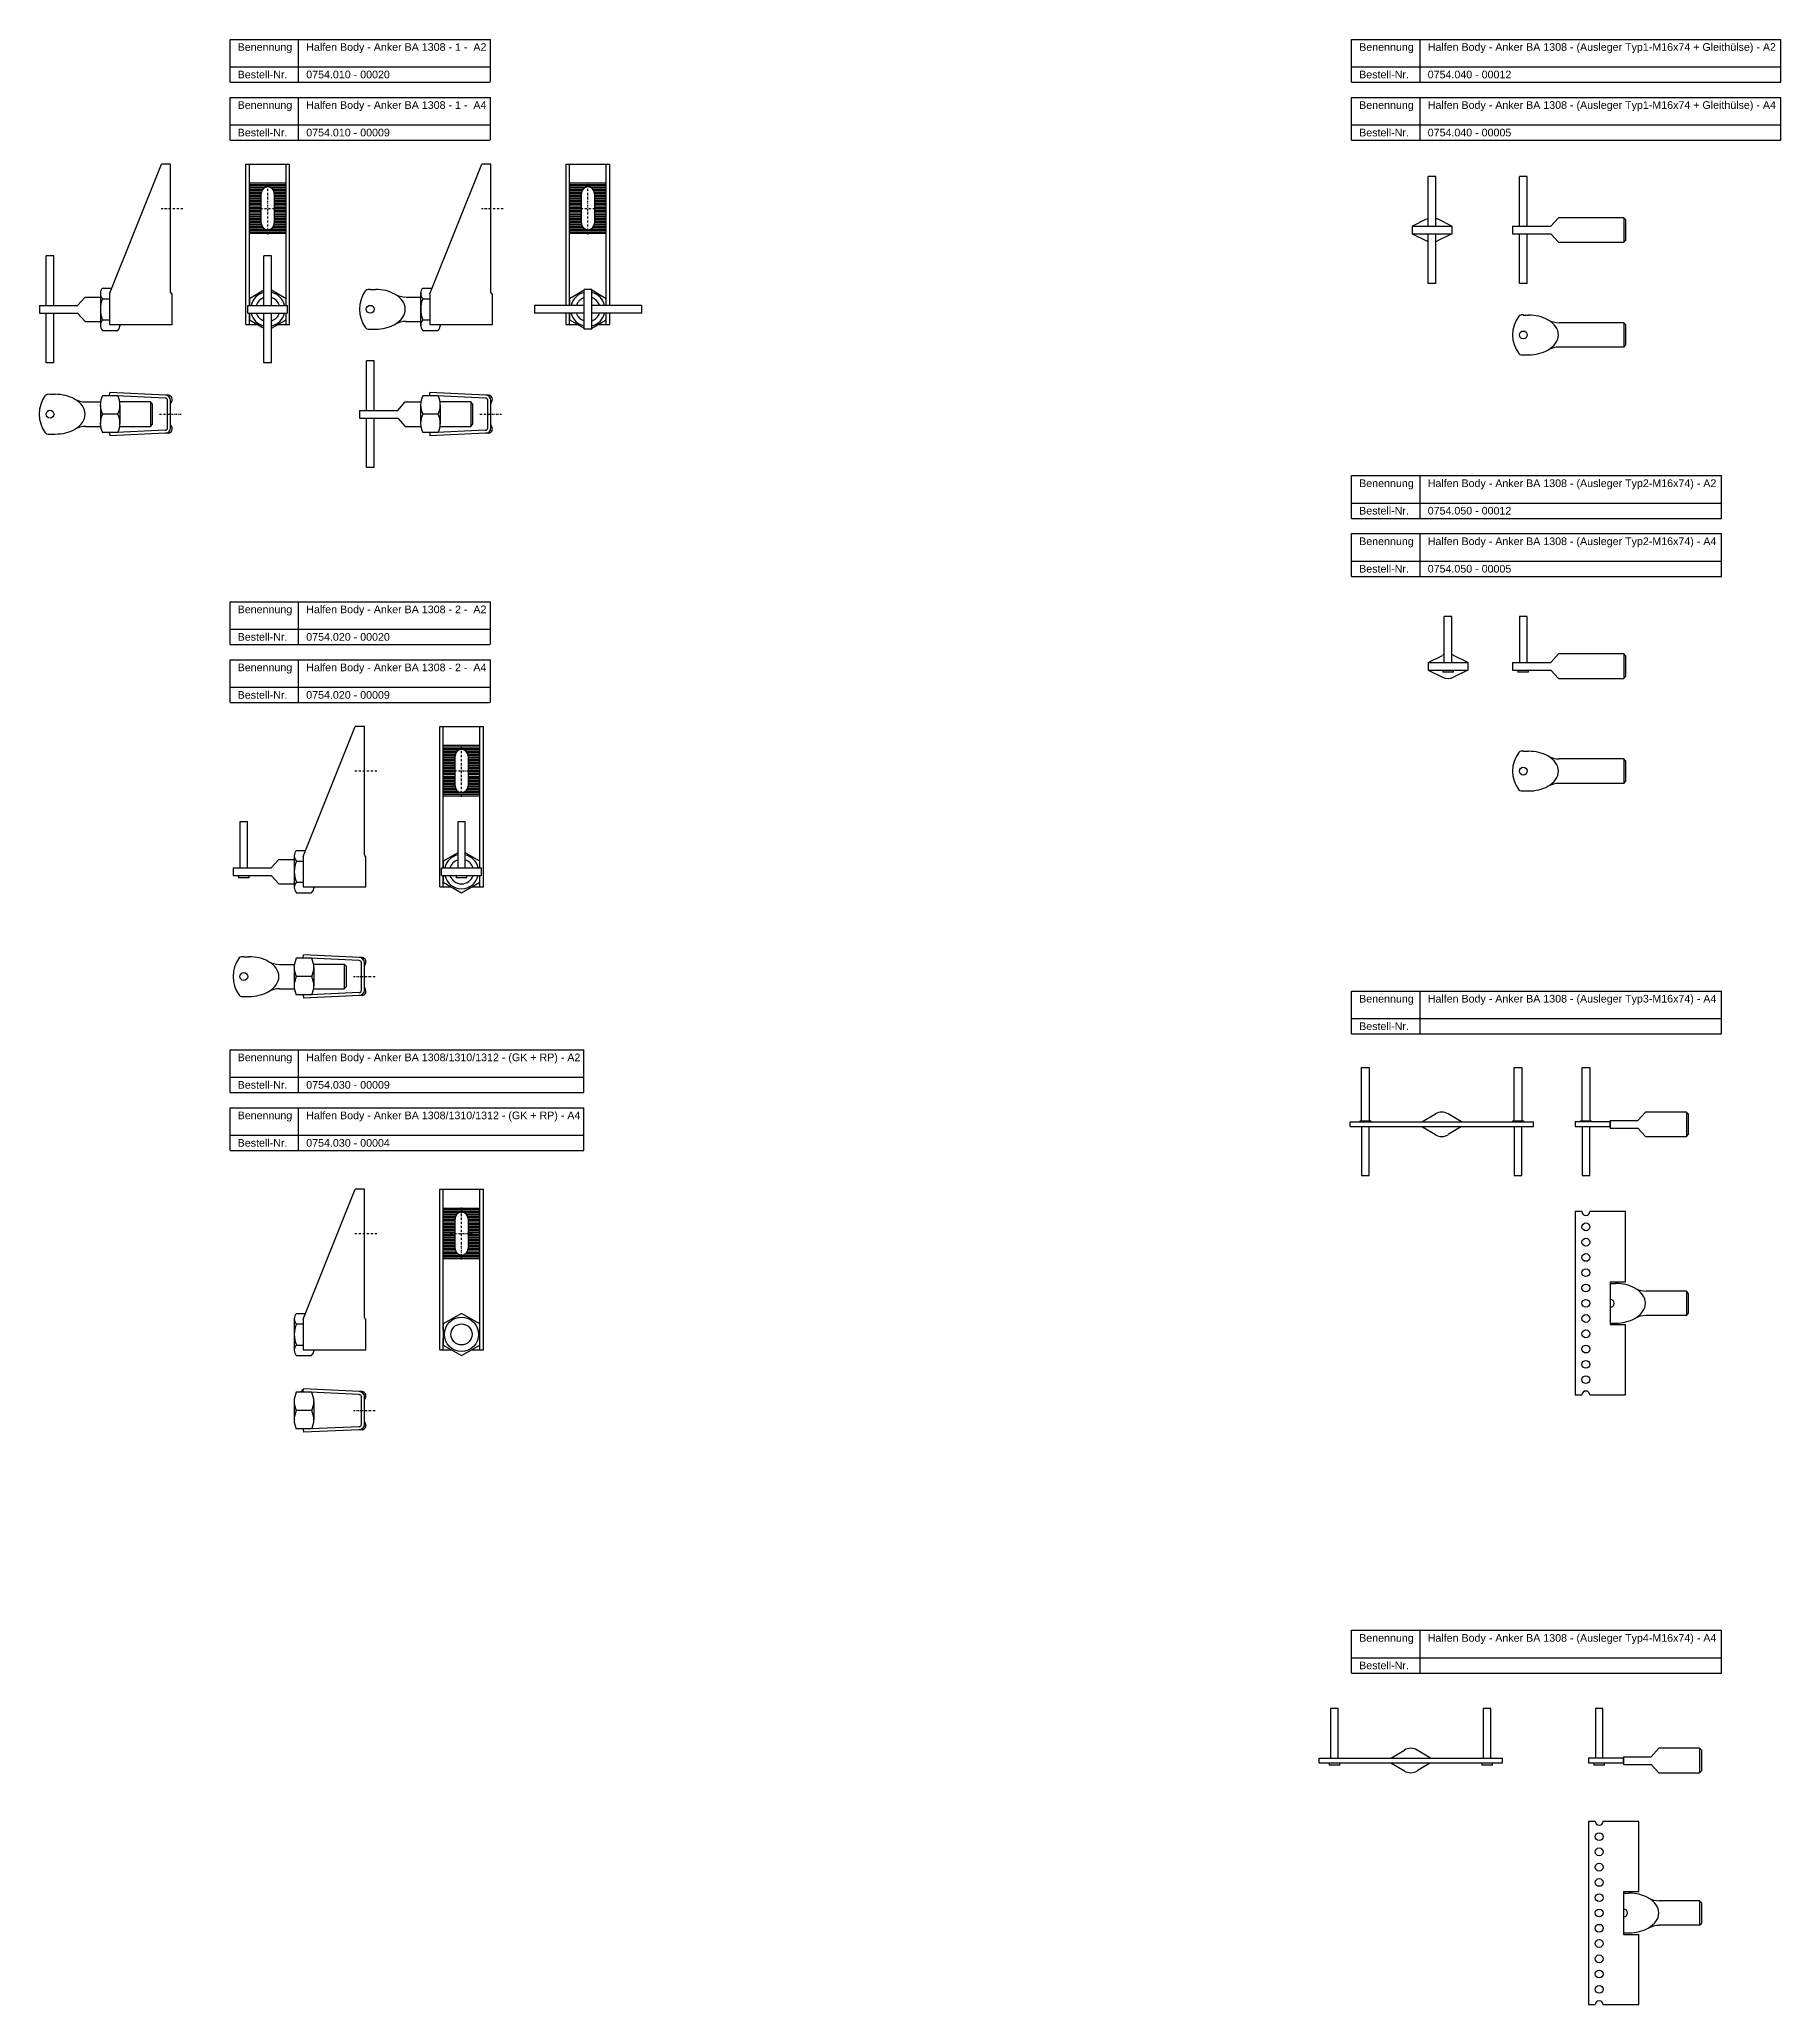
# Model space of a CAD drawing. Header units: millimetres. Extents: x 1026 to 2166, y -428 to 859.
import ezdxf

# ---------------------------------------------------------------- set-up
doc = ezdxf.new("R2010")
doc.units = ezdxf.units.MM
doc.header["$LTSCALE"] = 10
doc.linetypes.add('STRICHPUNKT2', pattern=[0.5, 0.25, -0.125, 0, -0.125])
doc.layers.add('HALFEN', color=2, linetype='Continuous')
doc.styles.add('ARIAL50', font='ARIAL.TTF', dxfattribs={"height": 5})

msp = doc.modelspace()

# ---------------------------------------------------------------- hatches: boundary and pattern name
at = {"layer": 'HALFEN'}
msp.add_hatch(color=256, dxfattribs=at).paths.add_polyline_path([(1199, -25), (1197, -27.3), (1198.9, -27.3), (1198.9, -27)])

# ---------------------------------------------------------------- linework, layer by layer
for p, q in [((1150.9, 858.5), (1321.5, 858.5)), ((1150.9, 830.5), (1150.9, 858.5)), ((1195.8, 830.5), (1195.8, 858.5)), ((1321.5, 830.5), (1321.5, 858.5)), ((1885.4, 858.5), (2166.5, 858.5)), ((1885.4, 830.5), (1885.4, 858.5)), ((1930.3, 830.5), (1930.3, 858.5)), ((2166.5, 830.5), (2166.5, 858.5)), ((1150.9, 840.5), (1321.5, 840.5)), ((1885.4, 840.5), (2166.5, 840.5)), ((1150.9, 830.5), (1320.9, 830.5)), ((1885.4, 830.5), (2166.5, 830.5)), ((1150.9, 820.5), (1321.5, 820.5)), ((1150.9, 792.5), (1150.9, 820.5)), ((1195.8, 792.5), (1195.8, 820.5)), ((1321.5, 792.5), (1321.5, 820.5)), ((1885.4, 820.5), (2166.5, 820.5)), ((1885.4, 792.5), (1885.4, 820.5)), ((1930.3, 792.5), (1930.3, 820.5)), ((2166.5, 792.5), (2166.5, 820.5)), ((1150.9, 802.5), (1321.5, 802.5)), ((1885.4, 802.5), (2166.5, 802.5)), ((1150.9, 792.5), (1320.9, 792.5)), ((1885.4, 792.5), (2166.5, 792.5)), ((1072, 691.8), (1106, 776.8)), ((1112, 776.8), (1106, 776.8)), ((1112, 692.8), (1112, 776.8)), ((1161.3, 776.8), (1189.8, 776.8)), ((1161.3, 671.8), (1161.3, 776.8)), ((1163.6, 684.3), (1163.6, 776.8)), ((1187.6, 684.3), (1187.6, 776.8)), ((1189.8, 671.8), (1189.8, 776.8)), ((1281.7, 691.8), (1315.7, 776.8)), ((1321.7, 776.8), (1315.7, 776.8)), ((1321.7, 692.8), (1321.7, 776.8)), ((1371.1, 776.8), (1399.6, 776.8)), ((1371.1, 684.3), (1371.1, 776.8)), ((1373.3, 684.3), (1373.3, 776.8)), ((1397.3, 684.3), (1397.3, 776.8)), ((1399.6, 684.3), (1399.6, 776.8)), ((1187.6, 764.3), (1163.6, 764.3)), ((1187.6, 763.3), (1163.6, 763.3)), ((1187.6, 762.3), (1163.6, 762.3)), ((1173.6, 761.3), (1163.6, 761.3)), ((1172.3, 760.3), (1163.6, 760.3)), ((1171.7, 759.3), (1163.6, 759.3)), ((1187.6, 761.3), (1177.6, 761.3)), ((1187.6, 760.3), (1178.8, 760.3)), ((1187.6, 759.3), (1179.4, 759.3)), ((1397.3, 764.3), (1373.3, 764.3)), ((1397.3, 763.3), (1373.3, 763.3)), ((1397.3, 762.3), (1373.3, 762.3)), ((1383.3, 761.3), (1373.3, 761.3)), ((1382.1, 760.3), (1373.3, 760.3)), ((1381.5, 759.3), (1373.3, 759.3)), ((1397.3, 761.3), (1387.3, 761.3)), ((1397.3, 760.3), (1388.6, 760.3)), ((1397.3, 759.3), (1389.2, 759.3)), ((1935.7, 736.2), (1935.7, 768.7)), ((1940.7, 768.7), (1935.7, 768.7)), ((1940.7, 736.2), (1940.7, 768.7)), ((1995.4, 736.2), (1995.4, 768.7)), ((2000.4, 768.7), (1995.4, 768.7)), ((2000.4, 736.2), (2000.4, 768.7)), ((1171.4, 758.3), (1163.6, 758.3)), ((1171.3, 757.3), (1163.6, 757.3)), ((1171.3, 756.3), (1163.6, 756.3)), ((1171.3, 755.3), (1163.6, 755.3)), ((1171.3, 754.3), (1163.6, 754.3)), ((1171.3, 753.3), (1163.6, 753.3)), ((1171.3, 752.3), (1163.6, 752.3)), ((1171.3, 751.3), (1163.6, 751.3)), ((1171.3, 750.3), (1163.6, 750.3)), ((1171.3, 749.3), (1163.6, 749.3)), ((1171.3, 748.3), (1163.6, 748.3)), ((1171.3, 747.3), (1163.6, 747.3)), ((1171.3, 738.1), (1171.3, 757.6)), ((1187.6, 758.3), (1179.7, 758.3)), ((1179.8, 757.6), (1179.8, 738.1)), ((1187.6, 757.3), (1179.8, 757.3)), ((1187.6, 756.3), (1179.8, 756.3)), ((1187.6, 755.3), (1179.8, 755.3)), ((1187.6, 754.3), (1179.8, 754.3)), ((1187.6, 753.3), (1179.8, 753.3)), ((1187.6, 752.3), (1179.8, 752.3)), ((1187.6, 751.3), (1179.8, 751.3)), ((1187.6, 750.3), (1179.8, 750.3)), ((1187.6, 749.3), (1179.8, 749.3)), ((1187.6, 748.3), (1179.8, 748.3)), ((1187.6, 747.3), (1179.8, 747.3)), ((1381.1, 758.3), (1373.3, 758.3)), ((1381.1, 757.3), (1373.3, 757.3)), ((1381.1, 756.3), (1373.3, 756.3)), ((1381.1, 755.3), (1373.3, 755.3)), ((1381.1, 754.3), (1373.3, 754.3)), ((1381.1, 753.3), (1373.3, 753.3)), ((1381.1, 752.3), (1373.3, 752.3)), ((1381.1, 751.3), (1373.3, 751.3)), ((1381.1, 750.3), (1373.3, 750.3)), ((1381.1, 749.3), (1373.3, 749.3)), ((1381.1, 748.3), (1373.3, 748.3)), ((1381.1, 747.3), (1373.3, 747.3)), ((1381.1, 738.1), (1381.1, 757.6)), ((1397.3, 758.3), (1389.5, 758.3)), ((1389.6, 757.6), (1389.6, 738.1)), ((1397.3, 757.3), (1389.6, 757.3)), ((1397.3, 756.3), (1389.6, 756.3)), ((1397.3, 755.3), (1389.6, 755.3)), ((1397.3, 754.3), (1389.6, 754.3)), ((1397.3, 753.3), (1389.6, 753.3)), ((1397.3, 752.3), (1389.6, 752.3)), ((1397.3, 751.3), (1389.6, 751.3)), ((1397.3, 750.3), (1389.6, 750.3)), ((1397.3, 749.3), (1389.6, 749.3)), ((1397.3, 748.3), (1389.6, 748.3)), ((1397.3, 747.3), (1389.6, 747.3)), ((1171.3, 746.3), (1163.6, 746.3)), ((1171.3, 745.3), (1163.6, 745.3)), ((1163.6, 744.3), (1171.3, 744.3)), ((1171.3, 743.3), (1163.6, 743.3)), ((1171.3, 742.3), (1163.6, 742.3)), ((1171.3, 741.3), (1163.6, 741.3)), ((1171.3, 740.3), (1163.6, 740.3)), ((1171.3, 739.3), (1163.6, 739.3)), ((1171.3, 738.3), (1163.6, 738.3)), ((1171.4, 737.3), (1163.6, 737.3)), ((1171.7, 736.3), (1163.6, 736.3)), ((1172.3, 735.3), (1163.6, 735.3)), ((1173.6, 734.3), (1163.6, 734.3)), ((1187.6, 734.3), (1177.6, 734.3)), ((1187.6, 735.3), (1178.8, 735.3)), ((1187.6, 736.3), (1179.4, 736.3)), ((1187.6, 737.3), (1179.7, 737.3)), ((1187.6, 746.3), (1179.8, 746.3)), ((1187.6, 745.3), (1179.8, 745.3)), ((1179.8, 744.3), (1187.6, 744.3)), ((1187.6, 743.3), (1179.8, 743.3)), ((1187.6, 742.3), (1179.8, 742.3)), ((1187.6, 741.3), (1179.8, 741.3)), ((1187.6, 740.3), (1179.8, 740.3)), ((1187.6, 739.3), (1179.8, 739.3)), ((1187.6, 738.3), (1179.8, 738.3)), ((1381.1, 746.3), (1373.3, 746.3)), ((1381.1, 745.3), (1373.3, 745.3)), ((1373.3, 744.3), (1381.1, 744.3)), ((1381.1, 743.3), (1373.3, 743.3)), ((1381.1, 742.3), (1373.3, 742.3)), ((1381.1, 741.3), (1373.3, 741.3)), ((1381.1, 740.3), (1373.3, 740.3)), ((1381.1, 739.3), (1373.3, 739.3)), ((1381.1, 738.3), (1373.3, 738.3)), ((1381.1, 737.3), (1373.3, 737.3)), ((1381.5, 736.3), (1373.3, 736.3)), ((1382.1, 735.3), (1373.3, 735.3)), ((1383.3, 734.3), (1373.3, 734.3)), ((1397.3, 734.3), (1387.3, 734.3)), ((1397.3, 735.3), (1388.6, 735.3)), ((1397.3, 736.3), (1389.2, 736.3)), ((1397.3, 737.3), (1389.5, 737.3)), ((1397.3, 746.3), (1389.6, 746.3)), ((1397.3, 745.3), (1389.6, 745.3)), ((1389.6, 744.3), (1397.3, 744.3)), ((1397.3, 743.3), (1389.6, 743.3)), ((1397.3, 742.3), (1389.6, 742.3)), ((1397.3, 741.3), (1389.6, 741.3)), ((1397.3, 740.3), (1389.6, 740.3)), ((1397.3, 739.3), (1389.6, 739.3)), ((1397.3, 738.3), (1389.6, 738.3)), ((1925.2, 736.2), (1934.6, 740.9)), ((1925.2, 736.2), (1951.2, 736.2)), ((1925.2, 736.2), (1925.2, 731.2)), ((1951.2, 736.2), (1941.7, 740.9)), ((1951.2, 736.2), (1951.2, 731.2)), ((1990.9, 736.2), (2015.9, 736.2)), ((1990.9, 736.2), (1990.9, 731.2)), ((2015.9, 736.2), (2020.9, 741.7)), ((2063.7, 741.7), (2020.9, 741.7)), ((2063.7, 741.7), (2063.7, 725.7)), ((2064.9, 740.5), (2063.7, 741.7)), ((2064.9, 740.5), (2064.9, 726.9)), ((1187.6, 733.3), (1163.6, 733.3)), ((1187.6, 732.3), (1163.6, 732.3)), ((1187.6, 731.3), (1163.6, 731.3)), ((1397.3, 733.3), (1373.3, 733.3)), ((1397.3, 732.3), (1373.3, 732.3)), ((1397.3, 731.3), (1373.3, 731.3)), ((1925.2, 731.2), (1951.2, 731.2)), ((1925.2, 731.2), (1934.6, 726.5)), ((1935.7, 698.7), (1935.7, 731.2)), ((1940.7, 698.7), (1940.7, 731.2)), ((1951.2, 731.2), (1941.7, 726.5)), ((1990.9, 731.2), (2015.9, 731.2)), ((1995.4, 698.7), (1995.4, 731.2)), ((2000.4, 698.7), (2000.4, 731.2)), ((2015.9, 731.2), (2020.9, 725.7)), ((2020.9, 725.7), (2063.7, 725.7)), ((2043.6, 725.7), (2063.7, 725.7)), ((2063.7, 725.7), (2064.9, 726.9)), ((1030.5, 684.3), (1030.5, 716.8)), ((1035.5, 716.8), (1030.5, 716.8)), ((1035.5, 684.3), (1035.5, 716.8)), ((1173.1, 684.3), (1173.1, 716.8)), ((1178.1, 716.8), (1173.1, 716.8)), ((1178.1, 684.3), (1178.1, 716.8)), ((1067.4, 695.7), (1073.5, 695.7)), ((1277.1, 695.7), (1283.3, 695.7)), ((1940.7, 698.7), (1935.7, 698.7)), ((2000.4, 698.7), (1995.4, 698.7)), ((1026, 684.3), (1051, 684.3)), ((1026, 684.3), (1026, 679.3)), ((1051, 684.3), (1056, 689.8)), ((1056, 689.8), (1066, 689.8)), ((1066, 692.6), (1066, 671)), ((1066, 691.8), (1066, 671.8)), ((1066, 688.6), (1066, 675)), ((1067.4, 688.7), (1072, 688.7)), ((1072, 691.8), (1072, 671.8)), ((1113, 671.8), (1113, 691.8)), ((1162.6, 684.3), (1188.6, 684.3)), ((1162.6, 679.3), (1162.6, 684.3)), ((1173.1, 694.2), (1163.6, 688.7)), ((1163.6, 688.7), (1163.6, 684.3)), ((1187.6, 688.7), (1178.1, 694.2)), ((1187.6, 684.3), (1187.6, 688.7)), ((1188.6, 679.3), (1188.6, 684.3)), ((1242.7, 694.8), (1246.1, 694.8)), ((1266.2, 689.8), (1275.9, 689.8)), ((1275.7, 692.6), (1275.7, 671)), ((1275.7, 691.8), (1275.7, 671.8)), ((1275.7, 688.6), (1275.7, 675)), ((1277.1, 688.7), (1281.7, 688.7)), ((1281.7, 691.8), (1281.7, 671.8)), ((1322.7, 671.8), (1322.7, 691.8)), ((1382.8, 684.3), (1350.3, 684.3)), ((1350.3, 684.3), (1350.3, 679.3)), ((1382.8, 694.2), (1373.3, 688.7)), ((1373.3, 688.7), (1373.3, 684.3)), ((1382.8, 668.8), (1382.8, 694.8)), ((1387.8, 694.8), (1382.8, 694.8)), ((1387.8, 668.8), (1387.8, 694.8)), ((1397.3, 688.7), (1387.8, 694.2)), ((1420.3, 684.3), (1387.8, 684.3)), ((1397.3, 684.3), (1397.3, 688.7)), ((1420.3, 684.3), (1420.3, 679.3)), ((1026, 679.3), (1051, 679.3)), ((1030.5, 646.8), (1030.5, 679.3)), ((1035.5, 646.8), (1035.5, 679.3)), ((1051, 679.3), (1056, 673.8)), ((1056, 673.8), (1066, 673.8)), ((1067.4, 674.9), (1072, 674.9)), ((1072, 671.8), (1113, 671.8)), ((1078.8, 671.8), (1078.8, 671)), ((1161.3, 671.8), (1168.9, 671.8)), ((1162.6, 679.3), (1188.6, 679.3)), ((1163.6, 671.8), (1163.6, 679.3)), ((1163.6, 679.3), (1163.6, 674.9)), ((1163.6, 674.9), (1173.1, 669.4)), ((1173.1, 646.8), (1173.1, 679.3)), ((1178.1, 646.8), (1178.1, 679.3)), ((1178.1, 669.4), (1187.6, 674.9)), ((1182.2, 671.8), (1189.8, 671.8)), ((1187.6, 671.8), (1187.6, 679.3)), ((1187.6, 674.9), (1187.6, 679.3)), ((1266.2, 673.8), (1275.9, 673.8)), ((1277.1, 674.9), (1281.7, 674.9)), ((1281.7, 671.8), (1322.7, 671.8)), ((1288.5, 671.8), (1288.5, 671)), ((1382.8, 679.3), (1350.3, 679.3)), ((1371.1, 671.8), (1371.1, 679.3)), ((1371.1, 671.8), (1378.6, 671.8)), ((1373.3, 671.8), (1373.3, 679.3)), ((1373.3, 679.3), (1373.3, 674.9)), ((1373.3, 674.9), (1382.8, 669.4)), ((1420.3, 679.3), (1387.8, 679.3)), ((1387.8, 669.4), (1397.3, 674.9)), ((1392, 671.8), (1399.6, 671.8)), ((1397.3, 671.8), (1397.3, 679.3)), ((1397.3, 674.9), (1397.3, 679.3)), ((1399.6, 671.8), (1399.6, 679.3)), ((1997.9, 678), (2001.3, 678)), ((2063.7, 673), (2021.4, 673)), ((2063.7, 673), (2063.7, 657)), ((2064.9, 671.8), (2063.7, 673)), ((2064.9, 671.8), (2064.9, 658.3)), ((1067.4, 667.9), (1077.4, 667.9)), ((1241.4, 668.8), (1246.1, 668.8)), ((1277.1, 667.9), (1287.1, 667.9)), ((1387.8, 668.8), (1382.8, 668.8)), ((2063.7, 657), (2021.4, 657)), ((2063.7, 657), (2064.9, 658.3)), ((1035.5, 646.8), (1030.5, 646.8)), ((1178.1, 646.8), (1173.1, 646.8)), ((1240.2, 615.6), (1240.2, 648.1)), ((1245.2, 648.1), (1240.2, 648.1)), ((1245.2, 615.6), (1245.2, 648.1)), ((1996.6, 652), (2001.3, 652)), ((1033, 626.1), (1036.4, 626.1)), ((1056.4, 621.1), (1066.1, 621.1)), ((1066, 619.1), (1066, 607.1)), ((1077.4, 625.1), (1067.4, 625.1)), ((1072, 625.4), (1072.1, 627.4)), ((1108.5, 623.6), (1072, 625.4)), ((1108.6, 625.6), (1072.1, 627.4)), ((1098.7, 621.1), (1078.6, 621.1)), ((1078.8, 619.1), (1078.8, 607.1)), ((1098.7, 621.1), (1098.7, 605.1)), ((1100, 619.9), (1098.7, 621.1)), ((1100, 619.9), (1100, 606.3)), ((1110.5, 625.6), (1108.6, 625.6)), ((1110, 604.1), (1110, 622.1)), ((1112, 604.1), (1112, 622.1)), ((1260.7, 615.6), (1265.7, 621.1)), ((1265.7, 621.1), (1275.7, 621.1)), ((1275.7, 619.1), (1275.7, 607.1)), ((1287.1, 625.1), (1277.1, 625.1)), ((1281.7, 625.4), (1281.8, 627.4)), ((1318.3, 623.6), (1281.7, 625.4)), ((1318.4, 625.6), (1281.8, 627.4)), ((1308.5, 621.1), (1288.4, 621.1)), ((1288.5, 619.1), (1288.5, 607.1)), ((1308.5, 621.1), (1308.5, 605.1)), ((1309.7, 619.9), (1308.5, 621.1)), ((1309.7, 619.9), (1309.7, 606.3)), ((1320.2, 625.6), (1318.4, 625.6)), ((1319.7, 604.1), (1319.7, 622.1)), ((1321.7, 604.1), (1321.7, 622.1)), ((1056.4, 605.1), (1066.1, 605.1)), ((1077.4, 613.1), (1067.4, 613.1)), ((1078.6, 605.1), (1098.7, 605.1)), ((1098.7, 605.1), (1100, 606.3)), ((1235.7, 615.6), (1260.7, 615.6)), ((1235.7, 615.6), (1235.7, 610.6)), ((1235.7, 610.6), (1260.7, 610.6)), ((1240.2, 578.1), (1240.2, 610.6)), ((1245.2, 578.1), (1245.2, 610.6)), ((1260.7, 610.6), (1265.7, 605.1)), ((1265.7, 605.1), (1275.7, 605.1)), ((1287.1, 613.1), (1277.1, 613.1)), ((1288.4, 605.1), (1308.5, 605.1)), ((1308.5, 605.1), (1309.7, 606.3)), ((1031.6, 600.1), (1036.4, 600.1)), ((1077.4, 601.1), (1067.4, 601.1)), ((1108.5, 602.6), (1072, 600.9)), ((1072, 600.9), (1072.1, 598.9)), ((1108.6, 600.6), (1072.1, 598.9)), ((1110.5, 600.6), (1108.6, 600.6)), ((1287.1, 601.1), (1277.1, 601.1)), ((1318.3, 602.6), (1281.7, 600.9)), ((1281.7, 600.9), (1281.8, 598.9)), ((1318.4, 600.6), (1281.8, 598.9)), ((1320.2, 600.6), (1318.3, 600.6)), ((1245.2, 578.1), (1240.2, 578.1)), ((1885.4, 572.9), (2127.7, 572.9)), ((1885.4, 544.9), (1885.4, 572.9)), ((1930.3, 544.9), (1930.3, 572.9)), ((2127.7, 544.9), (2127.7, 572.9)), ((1885.4, 554.9), (2127.7, 554.9)), ((1885.4, 544.9), (2127.7, 544.9)), ((1885.4, 534.9), (2127.7, 534.9)), ((1885.4, 506.9), (1885.4, 534.9)), ((1930.3, 506.9), (1930.3, 534.9)), ((2127.7, 506.9), (2127.7, 534.9)), ((1885.4, 516.9), (2127.7, 516.9)), ((1885.4, 506.9), (2127.7, 506.9)), ((1150.9, 490.3), (1321.5, 490.3)), ((1150.9, 462.3), (1150.9, 490.3)), ((1195.8, 462.3), (1195.8, 490.3)), ((1321.5, 462.3), (1321.5, 490.3)), ((1946.1, 450.6), (1946.1, 480.6)), ((1951.1, 480.6), (1946.1, 480.6)), ((1951.1, 450.6), (1951.1, 480.6)), ((1995.4, 480.6), (1995.4, 450.6)), ((2000.4, 480.6), (1995.4, 480.6)), ((2000.4, 450.6), (2000.4, 480.6)), ((1150.9, 472.3), (1321.5, 472.3)), ((1150.9, 462.3), (1320.9, 462.3)), ((1150.9, 452.3), (1321.5, 452.3)), ((1150.9, 424.3), (1150.9, 452.3)), ((1195.8, 424.3), (1195.8, 452.3)), ((1321.5, 424.3), (1321.5, 452.3)), ((1935.6, 450.6), (1945, 455.2)), ((1935.6, 450.6), (1961.6, 450.6)), ((1935.6, 450.6), (1935.6, 445.6)), ((1961.6, 450.6), (1952.1, 455.2)), ((1961.6, 450.6), (1961.6, 445.6)), ((1990.9, 450.6), (2015.9, 450.6)), ((1990.9, 450.6), (1990.9, 445.6)), ((2015.9, 450.6), (2020.9, 456.1)), ((2063.7, 456.1), (2020.9, 456.1)), ((2063.7, 456.1), (2063.7, 440.1)), ((2064.9, 454.8), (2063.7, 456.1)), ((2064.9, 454.8), (2064.9, 441.3)), ((1935.6, 445.6), (1961.6, 445.6)), ((1935.6, 445.6), (1945, 440.9)), ((1945.1, 445.6), (1945.1, 444.1)), ((1952.1, 444.1), (1945.1, 444.1)), ((1961.6, 445.6), (1952.1, 440.9)), ((1952.1, 444.1), (1952.1, 445.6)), ((1990.9, 445.6), (2015.9, 445.6)), ((1994.4, 445.6), (1994.4, 444.1)), ((2001.4, 444.1), (1994.4, 444.1)), ((2001.4, 444.1), (2001.4, 445.6)), ((2015.9, 445.6), (2020.9, 440.1)), ((2020.9, 440.1), (2063.7, 440.1)), ((2043.6, 440.1), (2063.7, 440.1)), ((2063.7, 440.1), (2064.9, 441.3)), ((1150.9, 434.3), (1321.5, 434.3)), ((1150.9, 424.3), (1320.9, 424.3)), ((1198.9, 323.6), (1232.9, 408.6)), ((1238.9, 408.6), (1232.9, 408.6)), ((1238.9, 324.6), (1238.9, 408.6)), ((1288.3, 408.6), (1316.8, 408.6)), ((1288.3, 303.6), (1288.3, 408.6)), ((1290.5, 316.1), (1290.5, 408.6)), ((1314.5, 316.1), (1314.5, 408.6)), ((1316.8, 303.6), (1316.8, 408.6)), ((1314.5, 396.1), (1290.5, 396.1)), ((1314.5, 395.1), (1290.5, 395.1)), ((1314.5, 394.1), (1290.5, 394.1)), ((1300.5, 393.1), (1290.5, 393.1)), ((1299.3, 392.1), (1290.5, 392.1)), ((1298.6, 391.1), (1290.5, 391.1)), ((1298.3, 390.1), (1290.5, 390.1)), ((1298.3, 389.1), (1290.5, 389.1)), ((1298.3, 388.1), (1290.5, 388.1)), ((1298.3, 387.1), (1290.5, 387.1)), ((1298.3, 386.1), (1290.5, 386.1)), ((1298.3, 369.8), (1298.3, 389.3)), ((1314.5, 393.1), (1304.5, 393.1)), ((1314.5, 392.1), (1305.8, 392.1)), ((1314.5, 391.1), (1306.4, 391.1)), ((1314.5, 390.1), (1306.7, 390.1)), ((1306.8, 389.3), (1306.8, 369.8)), ((1314.5, 389.1), (1306.8, 389.1)), ((1314.5, 388.1), (1306.8, 388.1)), ((1314.5, 387.1), (1306.8, 387.1)), ((1314.5, 386.1), (1306.8, 386.1)), ((1997.9, 392.4), (2001.3, 392.4)), ((2063.7, 387.4), (2021.4, 387.4)), ((2063.7, 387.4), (2063.7, 371.4)), ((2064.9, 386.2), (2063.7, 387.4)), ((2064.9, 386.2), (2064.9, 372.6)), ((1298.3, 385.1), (1290.5, 385.1)), ((1298.3, 384.1), (1290.5, 384.1)), ((1298.3, 383.1), (1290.5, 383.1)), ((1298.3, 382.1), (1290.5, 382.1)), ((1298.3, 381.1), (1290.5, 381.1)), ((1298.3, 380.1), (1290.5, 380.1)), ((1298.3, 379.1), (1290.5, 379.1)), ((1298.3, 378.1), (1290.5, 378.1)), ((1298.3, 377.1), (1290.5, 377.1)), ((1290.5, 376.1), (1298.3, 376.1)), ((1298.3, 375.1), (1290.5, 375.1)), ((1298.3, 374.1), (1290.5, 374.1)), ((1314.5, 385.1), (1306.8, 385.1)), ((1314.5, 384.1), (1306.8, 384.1)), ((1314.5, 383.1), (1306.8, 383.1)), ((1314.5, 382.1), (1306.8, 382.1)), ((1314.5, 381.1), (1306.8, 381.1)), ((1314.5, 380.1), (1306.8, 380.1)), ((1314.5, 379.1), (1306.8, 379.1)), ((1314.5, 378.1), (1306.8, 378.1)), ((1314.5, 377.1), (1306.8, 377.1)), ((1306.8, 376.1), (1314.5, 376.1)), ((1314.5, 375.1), (1306.8, 375.1)), ((1314.5, 374.1), (1306.8, 374.1)), ((1298.3, 373.1), (1290.5, 373.1)), ((1298.3, 372.1), (1290.5, 372.1)), ((1298.3, 371.1), (1290.5, 371.1)), ((1298.3, 370.1), (1290.5, 370.1)), ((1298.3, 369.1), (1290.5, 369.1)), ((1298.6, 368.1), (1290.5, 368.1)), ((1299.3, 367.1), (1290.5, 367.1)), ((1300.5, 366.1), (1290.5, 366.1)), ((1314.5, 365.1), (1290.5, 365.1)), ((1314.5, 364.1), (1290.5, 364.1)), ((1314.5, 363.1), (1290.5, 363.1)), ((1314.5, 366.1), (1304.5, 366.1)), ((1314.5, 367.1), (1305.8, 367.1)), ((1314.5, 368.1), (1306.4, 368.1)), ((1314.5, 369.1), (1306.7, 369.1)), ((1314.5, 373.1), (1306.8, 373.1)), ((1314.5, 372.1), (1306.8, 372.1)), ((1314.5, 371.1), (1306.8, 371.1)), ((1314.5, 370.1), (1306.8, 370.1)), ((1996.6, 366.4), (2001.3, 366.4)), ((2063.7, 371.4), (2021.4, 371.4)), ((2063.7, 371.4), (2064.9, 372.6)), ((1157.4, 346.1), (1157.4, 316.1)), ((1162.4, 346.1), (1157.4, 346.1)), ((1162.4, 316.1), (1162.4, 346.1)), ((1300, 346.1), (1300, 316.1)), ((1305, 346.1), (1300, 346.1)), ((1305, 316.1), (1305, 346.1)), ((1192.9, 324.4), (1192.9, 302.8)), ((1192.9, 323.6), (1192.9, 303.6)), ((1194.3, 327.5), (1200.5, 327.5)), ((1198.9, 323.6), (1198.9, 303.6)), ((1239.9, 303.6), (1239.9, 323.6)), ((1300, 326), (1290.5, 320.5)), ((1314.5, 320.5), (1305, 326)), ((1152.9, 316.1), (1177.9, 316.1)), ((1152.9, 316.1), (1152.9, 311.1)), ((1152.9, 311.1), (1177.9, 311.1)), ((1156.4, 311.1), (1156.4, 309.6)), ((1163.4, 309.6), (1156.4, 309.6)), ((1163.4, 309.6), (1163.4, 311.1)), ((1177.9, 316.1), (1182.9, 321.6)), ((1177.9, 311.1), (1182.9, 305.6)), ((1182.9, 321.6), (1192.9, 321.6)), ((1192.9, 320.4), (1192.9, 306.8)), ((1194.3, 320.5), (1198.9, 320.5)), ((1289.5, 316.1), (1315.5, 316.1)), ((1289.5, 311.1), (1289.5, 316.1)), ((1289.5, 311.1), (1315.5, 311.1)), ((1290.5, 320.5), (1290.5, 316.1)), ((1290.5, 303.6), (1290.5, 311.1)), ((1290.5, 311.1), (1290.5, 306.7)), ((1299, 311.1), (1299, 309.6)), ((1306, 309.6), (1299, 309.6)), ((1306, 309.6), (1306, 311.1)), ((1314.5, 316.1), (1314.5, 320.5)), ((1314.5, 303.6), (1314.5, 311.1)), ((1314.5, 306.7), (1314.5, 311.1)), ((1315.5, 311.1), (1315.5, 316.1)), ((1182.9, 305.6), (1192.9, 305.6)), ((1194.3, 306.7), (1198.9, 306.7)), ((1194.3, 299.7), (1204.3, 299.7)), ((1198.9, 303.6), (1239.9, 303.6)), ((1205.7, 303.6), (1205.7, 302.8)), ((1288.3, 303.6), (1295.8, 303.6)), ((1290.5, 306.7), (1302.5, 299.7)), ((1302.5, 299.7), (1314.5, 306.7)), ((1309.2, 303.6), (1316.8, 303.6)), ((1159.9, 257.9), (1163.3, 257.9)), ((1198.9, 257.2), (1199, 259.2)), ((1235.6, 257.4), (1199, 259.2)), ((1237.4, 257.4), (1235.6, 257.4)), ((1183.3, 252.9), (1193.1, 252.9)), ((1192.9, 250.9), (1192.9, 238.9)), ((1204.3, 256.9), (1194.3, 256.9)), ((1204.3, 244.9), (1194.3, 244.9)), ((1235.5, 255.4), (1198.9, 257.2)), ((1225.7, 252.9), (1205.6, 252.9)), ((1205.7, 250.9), (1205.7, 238.9)), ((1225.7, 252.9), (1225.7, 236.9)), ((1226.9, 251.7), (1225.7, 252.9)), ((1226.9, 251.7), (1226.9, 238.1)), ((1236.9, 235.9), (1236.9, 253.9)), ((1238.9, 235.9), (1238.9, 253.9)), ((1158.5, 231.9), (1163.3, 231.9)), ((1183.3, 236.9), (1193.1, 236.9)), ((1204.3, 232.9), (1194.3, 232.9)), ((1235.5, 234.4), (1198.9, 232.7)), ((1198.9, 232.7), (1199, 230.7)), ((1235.6, 232.4), (1199, 230.7)), ((1205.6, 236.9), (1225.7, 236.9)), ((1225.7, 236.9), (1226.9, 238.1)), ((1237.4, 232.4), (1235.5, 232.4)), ((1885.4, 235.4), (2127.7, 235.4)), ((1885.4, 207.4), (1885.4, 235.4)), ((1930.3, 207.4), (1930.3, 235.4)), ((2127.7, 207.4), (2127.7, 235.4)), ((1885.4, 217.4), (2127.7, 217.4)), ((1885.4, 207.4), (2127.7, 207.4)), ((1150.9, 197), (1382.7, 197)), ((1150.9, 169), (1150.9, 197)), ((1195.8, 169), (1195.8, 197)), ((1382.7, 169), (1382.7, 197)), ((1892, 150.4), (1892, 185.4)), ((1892, 185.4), (1897, 185.4)), ((1897, 185.4), (1897, 150.4)), ((1992, 150.4), (1992, 185.4)), ((1992, 185.4), (1997, 185.4)), ((1997, 185.4), (1997, 150.4)), ((2036.4, 150.4), (2036.4, 185.4)), ((2036.4, 185.4), (2041.4, 185.4)), ((2041.4, 185.4), (2041.4, 150.4)), ((1150.9, 179), (1382.7, 179)), ((1150.9, 169), (1382.7, 169)), ((1150.9, 159), (1382.7, 159)), ((1150.9, 131), (1150.9, 159)), ((1195.8, 131), (1195.8, 159)), ((1382.7, 131), (1382.7, 159)), ((1931.5, 149.7), (1940.4, 155.1)), ((1957.5, 149.7), (1948.7, 155.1)), ((2072.9, 150.7), (2077.9, 156.2)), ((2104.7, 156.2), (2077.9, 156.2)), ((2104.7, 156.2), (2104.7, 140.2)), ((2105.9, 155), (2104.7, 156.2)), ((2105.9, 155), (2105.9, 141.5)), ((1884.5, 149.7), (2004.5, 149.7)), ((1884.5, 146.7), (1884.5, 149.7)), ((1884.5, 146.7), (2004.5, 146.7)), ((1891, 149.7), (1891, 150.4)), ((1891, 150.4), (1898, 150.4)), ((1892, 146.7), (1892, 114.7)), ((1897, 114.7), (1897, 146.7)), ((1898, 150.4), (1898, 149.7)), ((1931.5, 146.7), (1940.4, 141.4)), ((1957.5, 146.7), (1948.7, 141.4)), ((1991, 149.7), (1991, 150.4)), ((1991, 150.4), (1998, 150.4)), ((1992, 146.7), (1992, 114.7)), ((1997, 114.7), (1997, 146.7)), ((1998, 150.4), (1998, 149.7)), ((2004.5, 146.7), (2004.5, 149.7)), ((2054.9, 149.7), (2031.9, 149.7)), ((2031.9, 149.7), (2031.9, 146.7)), ((2031.9, 146.7), (2054.9, 146.7)), ((2035.4, 149.7), (2035.4, 150.4)), ((2035.4, 150.4), (2042.4, 150.4)), ((2036.4, 146.7), (2036.4, 114.7)), ((2041.4, 114.7), (2041.4, 146.7)), ((2042.4, 150.4), (2042.4, 149.7)), ((2054.9, 150.7), (2072.9, 150.7)), ((2054.9, 150.7), (2054.9, 145.7)), ((2054.9, 146.7), (2054.9, 149.7)), ((2054.9, 145.7), (2072.9, 145.7)), ((2072.9, 145.7), (2077.9, 140.2)), ((1150.9, 141), (1382.7, 141)), ((1150.9, 131), (1382.7, 131)), ((2077.9, 140.2), (2104.7, 140.2)), ((2100.6, 140.2), (2104.7, 140.2)), ((2104.7, 140.2), (2105.9, 141.5)), ((1198.9, 20.6), (1232.9, 105.6)), ((1238.9, 105.6), (1232.9, 105.6)), ((1238.9, 21.6), (1238.9, 105.6)), ((1288.3, 105.6), (1316.8, 105.6)), ((1288.3, 0.6), (1288.3, 105.6)), ((1290.5, 13.1), (1290.5, 105.6)), ((1314.5, 13.1), (1314.5, 105.6)), ((1316.8, 0.6), (1316.8, 105.6)), ((1892, 114.7), (1897, 114.7)), ((1992, 114.7), (1997, 114.7)), ((2036.4, 114.7), (2041.4, 114.7)), ((1314.5, 93.1), (1290.5, 93.1)), ((1314.5, 92.1), (1290.5, 92.1)), ((1314.5, 91.1), (1290.5, 91.1)), ((2036.4, 91), (2031.9, 91)), ((2031.9, 91), (2031.9, -29)), ((2064.9, 91), (2041.5, 91)), ((2064.9, 45), (2064.9, 91)), ((1300.5, 90.1), (1290.5, 90.1)), ((1299.3, 89.1), (1290.5, 89.1)), ((1298.6, 88.1), (1290.5, 88.1)), ((1298.3, 87.1), (1290.5, 87.1)), ((1298.3, 86.1), (1290.5, 86.1)), ((1298.3, 85.1), (1290.5, 85.1)), ((1298.3, 84.1), (1290.5, 84.1)), ((1298.3, 83.1), (1290.5, 83.1)), ((1298.3, 82.1), (1290.5, 82.1)), ((1298.3, 81.1), (1290.5, 81.1)), ((1298.3, 80.1), (1290.5, 80.1)), ((1298.3, 79.1), (1290.5, 79.1)), ((1298.3, 78.1), (1290.5, 78.1)), ((1298.3, 66.8), (1298.3, 86.3)), ((1314.5, 90.1), (1304.5, 90.1)), ((1314.5, 89.1), (1305.8, 89.1)), ((1314.5, 88.1), (1306.4, 88.1)), ((1314.5, 87.1), (1306.7, 87.1)), ((1306.8, 86.3), (1306.8, 66.8)), ((1314.5, 86.1), (1306.8, 86.1)), ((1314.5, 85.1), (1306.8, 85.1)), ((1314.5, 84.1), (1306.8, 84.1)), ((1314.5, 83.1), (1306.8, 83.1)), ((1314.5, 82.1), (1306.8, 82.1)), ((1314.5, 81.1), (1306.8, 81.1)), ((1314.5, 80.1), (1306.8, 80.1)), ((1314.5, 79.1), (1306.8, 79.1)), ((1314.5, 78.1), (1306.8, 78.1)), ((1298.3, 77.1), (1290.5, 77.1)), ((1298.3, 76.1), (1290.5, 76.1)), ((1298.3, 75.1), (1290.5, 75.1)), ((1298.3, 74.1), (1290.5, 74.1)), ((1290.5, 73.1), (1298.3, 73.1)), ((1298.3, 72.1), (1290.5, 72.1)), ((1298.3, 71.1), (1290.5, 71.1)), ((1298.3, 70.1), (1290.5, 70.1)), ((1298.3, 69.1), (1290.5, 69.1)), ((1298.3, 68.1), (1290.5, 68.1)), ((1298.3, 67.1), (1290.5, 67.1)), ((1298.3, 66.1), (1290.5, 66.1)), ((1298.6, 65.1), (1290.5, 65.1)), ((1314.5, 65.1), (1306.4, 65.1)), ((1314.5, 66.1), (1306.7, 66.1)), ((1314.5, 77.1), (1306.8, 77.1)), ((1314.5, 76.1), (1306.8, 76.1)), ((1314.5, 75.1), (1306.8, 75.1)), ((1314.5, 74.1), (1306.8, 74.1)), ((1306.8, 73.1), (1314.5, 73.1)), ((1314.5, 72.1), (1306.8, 72.1)), ((1314.5, 71.1), (1306.8, 71.1)), ((1314.5, 70.1), (1306.8, 70.1)), ((1314.5, 69.1), (1306.8, 69.1)), ((1314.5, 68.1), (1306.8, 68.1)), ((1314.5, 67.1), (1306.8, 67.1)), ((1299.3, 64.1), (1290.5, 64.1)), ((1300.5, 63.1), (1290.5, 63.1)), ((1314.5, 62.1), (1290.5, 62.1)), ((1314.5, 61.1), (1290.5, 61.1)), ((1314.5, 60.1), (1290.5, 60.1)), ((1314.5, 63.1), (1304.5, 63.1)), ((1314.5, 64.1), (1305.8, 64.1)), ((2054.9, 45), (2054.9, 17)), ((2054.9, 45), (2064.9, 45)), ((2054.9, 44), (2058.3, 44)), ((2104.7, 39), (2078.3, 39)), ((2104.7, 39), (2104.7, 23)), ((2105.9, 37.7), (2104.7, 39)), ((2105.9, 37.7), (2105.9, 24.2)), ((1192.9, 21.3), (1192.9, -0.2)), ((1192.9, 20.6), (1192.9, 0.6)), ((1192.9, 17.3), (1192.9, 3.8)), ((1194.3, 24.4), (1200.5, 24.4)), ((1194.3, 17.5), (1198.9, 17.5)), ((1198.9, 20.6), (1198.9, 0.6)), ((1239.9, 0.6), (1239.9, 20.6)), ((1302.5, 24.4), (1290.5, 17.5)), ((1290.5, 17.5), (1290.5, 3.6)), ((1314.5, 17.5), (1302.5, 24.4)), ((1314.5, 0.6), (1314.5, 17.5)), ((2054.9, 18), (2058.3, 18)), ((2054.9, 17), (2064.9, 17)), ((2064.9, -29), (2064.9, 17)), ((2104.7, 23), (2078.3, 23)), ((2104.7, 23), (2105.9, 24.2)), ((1194.3, 3.6), (1198.9, 3.6)), ((1198.9, 0.6), (1239.9, 0.6)), ((1205.7, 0.6), (1205.7, -0.2)), ((1288.3, 0.6), (1295.8, 0.6)), ((1290.5, 0.6), (1290.5, 8.1)), ((1290.5, 3.6), (1302.5, -3.3)), ((1302.5, -3.3), (1314.5, 3.6)), ((1309.2, 0.6), (1316.8, 0.6)), ((1314.5, 3.6), (1314.5, 8.1)), ((1194.3, -3.3), (1204.3, -3.3)), ((1199, -25), (1197, -27.3)), ((1198.9, -27), (1199, -25)), ((1235.6, -26.8), (1199, -25)), ((1192.9, -33.3), (1192.9, -45.3)), ((1204.3, -27.3), (1194.3, -27.3)), ((1235.5, -28.8), (1198.9, -27)), ((1198.9, -27), (1198.9, -27.3)), ((1205.7, -33.3), (1205.7, -45.3)), ((1237.4, -26.8), (1235.6, -26.8)), ((1236.9, -48.3), (1236.9, -30.3)), ((1238.9, -48.3), (1238.9, -30.3)), ((2031.9, -29), (2036.4, -29)), ((2041.5, -29), (2064.9, -29)), ((1204.3, -39.3), (1194.3, -39.3)), ((1204.3, -51.3), (1194.3, -51.3)), ((1235.5, -49.8), (1198.9, -51.5)), ((1198.9, -51.5), (1199, -53.5)), ((1235.6, -51.8), (1199, -53.5)), ((1237.4, -51.8), (1235.5, -51.8)), ((1885.4, -183.1), (2127.7, -183.1)), ((1885.4, -211.1), (1885.4, -183.1)), ((1930.3, -211.1), (1930.3, -183.1)), ((2127.7, -211.1), (2127.7, -183.1)), ((1885.4, -201.1), (2127.7, -201.1)), ((1885.4, -211.1), (2127.7, -211.1)), ((1871.7, -234.4), (1871.7, -266.9)), ((1876.7, -234.4), (1871.7, -234.4)), ((1876.7, -266.9), (1876.7, -234.4)), ((1971.7, -234.4), (1971.7, -266.9)), ((1976.7, -234.4), (1971.7, -234.4)), ((1976.7, -266.9), (1976.7, -234.4)), ((2045.1, -234.4), (2045.1, -266.9)), ((2050.1, -234.4), (2045.1, -234.4)), ((2050.1, -266.9), (2050.1, -234.4)), ((1864.2, -266.9), (1984.2, -266.9)), ((1864.2, -269.9), (1864.2, -266.9)), ((1864.2, -269.9), (1984.2, -269.9)), ((1870.7, -269.9), (1870.7, -271.4)), ((1877.7, -271.4), (1877.7, -269.9)), ((1911.2, -266.9), (1920, -261.5)), ((1911.2, -269.9), (1920, -275.2)), ((1937.2, -266.9), (1928.3, -261.5)), ((1937.2, -269.9), (1928.3, -275.2)), ((1970.7, -269.9), (1970.7, -271.4)), ((1977.7, -271.4), (1977.7, -269.9)), ((1984.2, -269.9), (1984.2, -266.9)), ((2063.6, -266.9), (2040.6, -266.9)), ((2040.6, -266.9), (2040.6, -269.9)), ((2040.6, -269.9), (2063.6, -269.9)), ((2044.1, -269.9), (2044.1, -271.4)), ((2044.1, -269.9), (2051.1, -269.9)), ((2051.1, -271.4), (2051.1, -269.9)), ((2063.6, -265.9), (2081.6, -265.9)), ((2063.6, -265.9), (2063.6, -270.9)), ((2063.6, -269.9), (2063.6, -266.9)), ((2081.6, -265.9), (2086.6, -260.4)), ((2113.3, -260.4), (2086.6, -260.4)), ((2113.3, -260.4), (2113.3, -276.4)), ((2114.6, -261.6), (2113.3, -260.4)), ((2114.6, -261.6), (2114.6, -275.1)), ((1877.7, -271.4), (1870.7, -271.4)), ((1977.7, -271.4), (1970.7, -271.4)), ((2051.1, -271.4), (2044.1, -271.4)), ((2063.6, -270.9), (2081.6, -270.9)), ((2081.6, -270.9), (2086.6, -276.4)), ((2086.6, -276.4), (2113.3, -276.4)), ((2109.2, -276.4), (2113.3, -276.4)), ((2113.3, -276.4), (2114.6, -275.1)), ((2045, -308.2), (2040.6, -308.2)), ((2040.6, -308.2), (2040.6, -428.2)), ((2073.6, -308.2), (2050.1, -308.2)), ((2073.6, -354.2), (2073.6, -308.2)), ((2063.6, -354.2), (2063.6, -382.2)), ((2063.6, -354.2), (2073.6, -354.2)), ((2063.6, -355.2), (2067, -355.2)), ((2113.3, -360.2), (2087, -360.2)), ((2113.3, -360.2), (2113.3, -376.2)), ((2114.6, -361.5), (2113.3, -360.2)), ((2114.6, -361.5), (2114.6, -375)), ((2063.6, -381.2), (2067, -381.2)), ((2063.6, -382.2), (2073.6, -382.2)), ((2073.6, -428.2), (2073.6, -382.2)), ((2113.3, -376.2), (2087, -376.2)), ((2113.3, -376.2), (2114.6, -375)), ((2040.6, -428.2), (2045, -428.2)), ((2050.1, -428.2), (2073.6, -428.2))]:
    msp.add_line(p, q, dxfattribs=at)
at = {"layer": 'HALFEN', "color": 1, "linetype": 'STRICHPUNKT2', "ltscale": 0.5}
for p, q in [((1175.6, 730.8), (1175.6, 764.8)), ((1385.3, 730.8), (1385.3, 764.8)), ((1105.7, 747.8), (1120.2, 747.8)), ((1168.3, 747.8), (1182.8, 747.8)), ((1315.5, 747.8), (1330, 747.8)), ((1378.1, 747.8), (1392.6, 747.8)), ((1104.7, 613.1), (1119.2, 613.1)), ((1314.5, 613.1), (1329, 613.1)), ((1302.5, 362.6), (1302.5, 396.6)), ((1232.7, 379.6), (1247.2, 379.6)), ((1295.3, 379.6), (1309.8, 379.6)), ((1231.7, 244.9), (1246.2, 244.9)), ((1302.5, 59.6), (1302.5, 93.6)), ((1232.7, 76.6), (1247.2, 76.6)), ((1295.3, 76.6), (1309.8, 76.6)), ((1231.7, -39.3), (1246.2, -39.3))]:
    msp.add_line(p, q, dxfattribs=at)
at = {"layer": 'HALFEN'}
for centre, radius in [((1242.7, 681.8), 2.55), ((1997.9, 665), 2.55), ((1033, 613.1), 2.55), ((1997.9, 379.4), 2.55), ((1159.9, 244.9), 2.55), ((2038.9, 81), 2.55), ((2038.9, 71), 2.55), ((2038.9, 61), 2.55), ((2038.9, 51), 2.55), ((2038.9, 41), 2.55), ((2038.9, 31), 2.55), ((1302.5, 10.6), 11.2), ((1302.5, 10.6), 6.92), ((2038.9, 21), 2.55), ((2038.9, 11), 2.55), ((2038.9, 1), 2.55), ((2038.9, -9), 2.55), ((2038.9, -19), 2.55), ((2047.6, -318.2), 2.55), ((2047.6, -328.2), 2.55), ((2047.6, -338.2), 2.55), ((2047.6, -348.2), 2.55), ((2047.6, -358.2), 2.55), ((2047.6, -368.2), 2.55), ((2047.6, -378.2), 2.55), ((2047.6, -388.2), 2.55), ((2047.6, -398.2), 2.55), ((2047.6, -408.2), 2.55), ((2047.6, -418.2), 2.55)]:
    msp.add_circle(centre, radius, dxfattribs=at)
for centre, radius, start, end in [((1175.6, 757.6), 4.25, 0, 180), ((1385.3, 757.6), 4.25, 0, 180), ((1175.6, 738.1), 4.25, 180, 0), ((1385.3, 738.1), 4.25, 180, 0), ((1938.2, 733.7), 8, 108.21, 116.2938), ((1938.2, 733.7), 6, 114.6243, 114.73), ((1938.2, 733.7), 8, 63.7062, 71.79), ((1938.2, 733.7), 8, 243.7062, 251.79), ((1938.2, 733.7), 8, 288.21, 296.2938), ((1070.9, 692.2), 4.95, 135.5607, 224.4393), ((1280.7, 692.2), 4.95, 135.5607, 224.4393), ((1083.8, 681.8), 17.8, 157.1519, 202.8481), ((1113, 692.8), 1, 180, 270), ((1175.6, 681.8), 11.2, 102.8396, 167.1604), ((1175.6, 681.8), 8, 108.21, 161.79), ((1175.6, 681.8), 11.2, 12.8396, 77.1604), ((1175.6, 681.8), 8, 18.21, 71.79), ((1256.3, 681.8), 20.6, 143.6493, 216.3585), ((1241.4, 692.8), 2, 91.3354, 143.6493), ((1242.1, 661.4), 33.4, 88.8707, 91.3354), ((1266.2, 704.8), 15, 240.6784, 270), ((1293.6, 681.8), 17.8, 157.1519, 202.8481), ((1322.7, 692.8), 1, 180, 270), ((1385.3, 681.8), 11.2, 102.8396, 167.1604), ((1385.3, 681.8), 8, 108.21, 161.79), ((1385.3, 681.8), 11.2, 12.8396, 77.1604), ((1385.3, 681.8), 8, 18.21, 71.79), ((1070.9, 671.4), 4.95, 135.5607, 224.4393), ((1073.8, 671.4), 4.95, 315.5607, 4.5478), ((1175.6, 681.8), 11.2, 192.8396, 257.1604), ((1175.6, 681.8), 8, 198.21, 251.79), ((1175.6, 681.8), 8, 288.21, 341.79), ((1175.6, 681.8), 11.2, 282.8396, 347.1604), ((1241.4, 670.8), 2, 216.3585, 270), ((1266.2, 658.8), 15, 90, 119.3216), ((1280.7, 671.4), 4.95, 135.5607, 224.4393), ((1283.6, 671.4), 4.95, 315.5607, 4.5478), ((1385.3, 681.8), 11.2, 192.8396, 257.1604), ((1385.3, 681.8), 8, 198.21, 251.79), ((1385.3, 681.8), 11.2, 282.8396, 347.1604), ((1385.3, 681.8), 8, 288.21, 341.79), ((2011.5, 665), 20.6, 143.6493, 216.3585), ((1996.6, 676), 2, 91.3354, 143.6493), ((1997.3, 644.7), 33.4, 88.8707, 91.3354), ((2021.4, 688), 15, 240.6889, 269.9647), ((2021.4, 642), 15, 90.0353, 119.3111), ((1996.6, 654), 2, 216.3585, 270), ((1046.5, 613.1), 20.6, 143.6493, 216.3585), ((1031.6, 624.1), 2, 91.3354, 143.6493), ((1032.3, 592.7), 33.4, 88.8707, 91.3354), ((1056.4, 636.1), 15, 240.6784, 270), ((1079.5, 619.1), 13.6, 153.7317, 206.2683), ((1065.2, 619.1), 13.6, 333.7317, 26.2683), ((1108.5, 622.1), 1.5, 0, 90), ((1108.5, 622.1), 3.5, 0, 87.2419), ((1110.1, 622.7), 2.92, 317.9554, 81.9497), ((1113, 620.1), 1.04, 139.2205, 179.6367), ((1289.3, 619.1), 13.6, 153.7317, 206.2683), ((1275, 619.1), 13.6, 333.7317, 26.2683), ((1318.2, 622.1), 1.5, 0, 90), ((1318.2, 622.1), 3.5, 0, 87.2419), ((1319.8, 622.7), 2.92, 317.9554, 81.9497), ((1322.8, 620.1), 1.04, 139.2205, 179.6367), ((1056.4, 590.1), 15, 90, 119.3216), ((1079.5, 607.1), 13.6, 153.7317, 206.2683), ((1065.2, 607.1), 13.6, 333.7317, 26.2683), ((1110.1, 603.5), 2.92, 278.0503, 42.0446), ((1113, 606.1), 1.04, 180.3633, 220.7795), ((1289.3, 607.1), 13.6, 153.7317, 206.2683), ((1275, 607.1), 13.6, 333.7317, 26.2683), ((1319.8, 603.5), 2.92, 278.0503, 42.0446), ((1322.8, 606.1), 1.04, 180.3633, 220.7795), ((1031.6, 602.1), 2, 216.3585, 270), ((1108.5, 604.1), 1.5, 270, 0), ((1108.5, 604.1), 3.5, 272.7581, 0), ((1318.2, 604.1), 1.5, 270, 0), ((1318.2, 604.1), 3.5, 272.7581, 0), ((1948.6, 448.1), 8, 108.21, 116.2938), ((1948.6, 448.1), 6, 114.6243, 114.73), ((1948.6, 448.1), 8, 63.7062, 71.79), ((1948.6, 448.1), 8, 243.7062, 296.2938), ((1302.5, 389.3), 4.25, 0, 180), ((2011.5, 379.4), 20.6, 143.6493, 216.3585), ((1996.6, 390.4), 2, 91.3354, 143.6493), ((1997.3, 359), 33.4, 88.8707, 91.3354), ((2021.4, 402.4), 15, 240.6889, 269.9647), ((1302.5, 369.8), 4.25, 180, 0), ((1996.6, 368.4), 2, 216.3585, 270), ((2021.4, 356.4), 15, 90.0353, 119.3111), ((1197.9, 324), 4.95, 135.5607, 224.4393), ((1239.9, 324.6), 1, 180, 270), ((1302.5, 313.6), 11.2, 102.8396, 167.1604), ((1302.5, 313.6), 11.2, 12.8396, 77.1604), ((1210.8, 313.6), 17.8, 157.1519, 202.8481), ((1302.5, 313.6), 11.2, 192.8396, 347.1604), ((1302.5, 313.6), 8, 108.21, 161.79), ((1302.5, 313.6), 8, 198.21, 341.79), ((1302.5, 313.6), 8, 18.21, 71.79), ((1197.9, 303.2), 4.95, 135.5607, 224.4393), ((1200.8, 303.2), 4.95, 315.5607, 4.5478), ((1158.5, 255.9), 2, 91.3354, 143.6493), ((1159.3, 224.5), 33.4, 88.8707, 91.3354), ((1235.4, 253.9), 3.5, 0, 87.2419), ((1237, 254.5), 2.92, 317.9554, 81.9497), ((1173.5, 244.9), 20.6, 143.6493, 216.3585), ((1183.3, 267.9), 15, 240.6784, 270), ((1206.5, 250.9), 13.6, 153.7317, 206.2683), ((1206.5, 238.9), 13.6, 153.7317, 206.2683), ((1192.2, 250.9), 13.6, 333.7317, 26.2683), ((1192.2, 238.9), 13.6, 333.7317, 26.2683), ((1235.4, 253.9), 1.5, 0, 90), ((1240, 251.9), 1.04, 139.2205, 179.6367), ((1158.5, 233.9), 2, 216.3585, 270), ((1183.3, 221.9), 15, 90, 119.3216), ((1235.4, 235.9), 1.5, 270, 0), ((1235.4, 235.9), 3.5, 272.7581, 0), ((1237, 235.3), 2.92, 278.0503, 42.0446), ((1240, 237.9), 1.04, 180.3633, 220.7795), ((1944.5, 148.2), 8, 58.8963, 121.1037), ((1944.5, 148.2), 8, 238.8963, 301.1037), ((1302.5, 86.3), 4.25, 0, 180), ((2038.9, 91), 2.55, 180, 0), ((1302.5, 66.8), 4.25, 180, 0), ((2078.3, 54), 15, 240.6889, 269.9647), ((2054.9, 31), 2.55, 270, 90), ((1197.9, 20.9), 4.95, 135.5607, 224.4393), ((1210.8, 10.6), 17.8, 157.1519, 202.8481), ((1239.9, 21.6), 1, 180, 270), ((2078.3, 8), 15, 90.0353, 119.3111), ((1197.9, 0.2), 4.95, 135.5607, 224.4393), ((1200.8, 0.2), 4.95, 315.5607, 4.5478), ((1206.5, -33.3), 13.6, 153.7317, 206.2683), ((1192.2, -33.3), 13.6, 333.7317, 26.2683), ((1235.4, -30.3), 1.5, 0, 90), ((1235.4, -30.3), 3.5, 0, 87.2419), ((1237, -29.7), 2.92, 317.9554, 81.9497), ((1240, -32.3), 1.04, 139.2205, 179.6367), ((2038.9, -29), 2.55, 0, 180), ((1206.5, -45.3), 13.6, 153.7317, 206.2683), ((1192.2, -45.3), 13.6, 333.7317, 26.2683), ((1235.4, -48.3), 1.5, 270, 0), ((1235.4, -48.3), 3.5, 272.7581, 0), ((1237, -48.9), 2.92, 278.0503, 42.0446), ((1240, -46.3), 1.04, 180.3633, 220.7795), ((1924.2, -268.4), 8, 58.8963, 121.1037), ((1924.2, -268.4), 8, 238.8963, 301.1037), ((2047.6, -308.2), 2.55, 180, 0), ((2087, -345.2), 15, 240.6889, 269.9647), ((2063.6, -368.2), 2.55, 270, 90), ((2087, -391.3), 15, 90.0353, 119.3111), ((2047.6, -428.2), 2.55, 0, 180)]:
    msp.add_arc(centre, radius, start, end, dxfattribs=at)
for centre, start_param, end_param in [((1246.1, 681.8), 7.151452, 7.853982), ((1246.1, 681.8), 5.414918, 7.151452), ((1246.1, 681.8), 4.712389, 5.414918), ((2001.3, 665), 7.151452, 7.853982), ((2001.3, 665), 5.414918, 7.151452), ((2001.3, 665), 4.712389, 5.414918), ((1036.4, 613.1), 7.151452, 7.853982), ((1036.4, 613.1), 5.414918, 7.151452), ((1036.4, 613.1), 4.712389, 5.414918), ((2001.3, 379.4), 7.151452, 7.853982), ((2001.3, 379.4), 5.414918, 7.151452), ((2001.3, 379.4), 4.712389, 5.414918), ((1163.3, 244.9), 7.151452, 7.853982), ((1163.3, 244.9), 5.414918, 7.151452), ((1163.3, 244.9), 4.712389, 5.414918), ((2058.3, 31), 7.151452, 7.853982), ((2058.3, 31), 5.414918, 7.151452), ((2058.3, 31), 4.712389, 5.414918), ((2067, -368.2), 7.151452, 7.853982), ((2067, -368.2), 5.414918, 7.151452), ((2067, -368.2), 4.712389, 5.414918)]:
    msp.add_ellipse(centre, major_axis=(19.6, 0), ratio=0.663426, start_param=start_param, end_param=end_param, dxfattribs=at)

# ---------------------------------------------------------------- texts
at = {"layer": 'HALFEN', "style": 'ARIAL50'}
for s, p in [('Benennung', (1155.9, 851)), ('Halfen Body - Anker BA 1308 - 1 -  A2', (1200.8, 851)), ('Benennung', (1890.4, 851)), ('Halfen Body - Anker BA 1308 - (Ausleger Typ1-M16x74 + Gleithülse) - A2', (1935.3, 851)), ('Bestell-Nr.', (1155.9, 833)), ('0754.010 - 00020', (1200.8, 833)), ('Bestell-Nr.', (1890.4, 833)), ('0754.040 - 00012', (1935.3, 833)), ('Benennung', (1155.9, 813)), ('Halfen Body - Anker BA 1308 - 1 -  A4', (1200.8, 813)), ('Benennung', (1890.4, 813)), ('Halfen Body - Anker BA 1308 - (Ausleger Typ1-M16x74 + Gleithülse) - A4', (1935.3, 813)), ('Bestell-Nr.', (1155.9, 795)), ('0754.010 - 00009', (1200.8, 795)), ('Bestell-Nr.', (1890.4, 795)), ('0754.040 - 00005', (1935.3, 795)), ('Benennung', (1890.4, 565.4)), ('Halfen Body - Anker BA 1308 - (Ausleger Typ2-M16x74) - A2', (1935.3, 565.4)), ('Bestell-Nr.', (1890.4, 547.4)), ('0754.050 - 00012', (1935.3, 547.4)), ('Benennung', (1890.4, 527.4)), ('Halfen Body - Anker BA 1308 - (Ausleger Typ2-M16x74) - A4', (1935.3, 527.4)), ('Bestell-Nr.', (1890.4, 509.4)), ('0754.050 - 00005', (1935.3, 509.4)), ('Benennung', (1155.9, 482.8)), ('Halfen Body - Anker BA 1308 - 2 -  A2', (1200.8, 482.8)), ('Bestell-Nr.', (1155.9, 464.8)), ('0754.020 - 00020', (1200.8, 464.8)), ('Benennung', (1155.9, 444.8)), ('Halfen Body - Anker BA 1308 - 2 -  A4', (1200.8, 444.8)), ('Bestell-Nr.', (1155.9, 426.8)), ('0754.020 - 00009', (1200.8, 426.8)), ('Benennung', (1890.4, 227.9)), ('Halfen Body - Anker BA 1308 - (Ausleger Typ3-M16x74) - A4', (1935.3, 227.9)), ('Bestell-Nr.', (1890.4, 209.9)), ('Benennung', (1155.9, 189.5)), ('Halfen Body - Anker BA 1308/1310/1312 - (GK + RP) - A2', (1200.8, 189.5)), ('Bestell-Nr.', (1155.9, 171.5)), ('0754.030 - 00009', (1200.8, 171.5)), ('Benennung', (1155.9, 151.5)), ('Halfen Body - Anker BA 1308/1310/1312 - (GK + RP) - A4', (1200.8, 151.5)), ('Bestell-Nr.', (1155.9, 133.5)), ('0754.030 - 00004', (1200.8, 133.5)), ('Benennung', (1890.4, -190.6)), ('Halfen Body - Anker BA 1308 - (Ausleger Typ4-M16x74) - A4', (1935.3, -190.6)), ('Bestell-Nr.', (1890.4, -208.6))]:
    msp.add_text(s, height=5, dxfattribs=at).set_placement(p)

doc.saveas('drawing.dxf')
